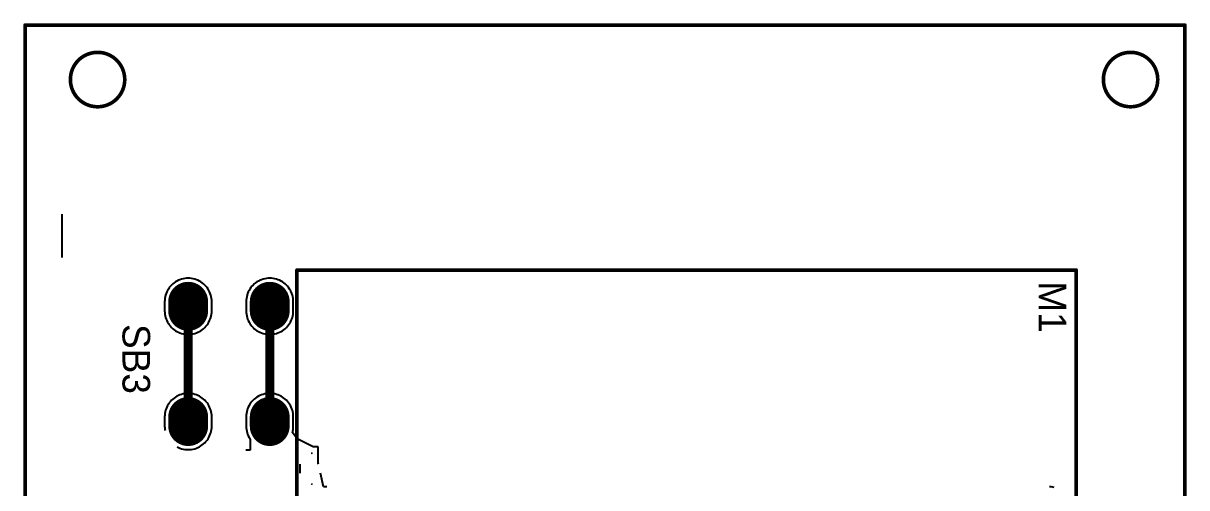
# Model space of a CAD drawing. Header units: millimetres. Extents: x 40 to 234, y 50 to 163.
# Drawn here: x 170 to 234.2, y 137.5 to 163.1 of the extents above; entities that cross this region are included whole.
import ezdxf

# ---------------------------------------------------------------- set-up
doc = ezdxf.new("R2010")
doc.units = ezdxf.units.MM
for name, color, linetype in [('BottomLayer', 5, 'Continuous'), ('BottomOverlay', 54, 'Continuous'), ('BottomSolder', 6, 'Continuous'), ('MultiLayer', 9, 'Continuous'), ('TopLayer', 1, 'Continuous'), ('TopOverlay', 2, 'Continuous'), ('TopSolder', 216, 'Continuous')]:
    doc.layers.add(name, color=color, linetype=linetype)

msp = doc.modelspace()

# ---------------------------------------------------------------- linework, layer by layer
at = {"layer": 'BottomLayer'}
for p, q in [((170.148, 92.679), (170.148, 162.972)), ((170.148, 162.972), (234.148, 162.972)), ((234.148, 162.972), (234.148, 91.972)), ((173.311, 161.226), (173.082, 161.038)), ((173.571, 161.365), (173.311, 161.226)), ((173.854, 161.451), (173.571, 161.365)), ((174.148, 161.48), (173.854, 161.451)), ((174.442, 161.451), (174.148, 161.48)), ((174.725, 161.365), (174.442, 161.451)), ((174.986, 161.226), (174.725, 161.365)), ((175.214, 161.038), (174.986, 161.226)), ((230.311, 161.226), (230.082, 161.038)), ((230.571, 161.365), (230.311, 161.226)), ((230.854, 161.451), (230.571, 161.365)), ((231.148, 161.48), (230.854, 161.451)), ((231.442, 161.451), (231.148, 161.48)), ((231.725, 161.365), (231.442, 161.451)), ((231.986, 161.226), (231.725, 161.365)), ((232.214, 161.038), (231.986, 161.226)), ((172.756, 160.549), (172.67, 160.266)), ((172.895, 160.81), (172.756, 160.549)), ((173.082, 161.038), (172.895, 160.81)), ((175.401, 160.81), (175.214, 161.038)), ((175.541, 160.549), (175.401, 160.81)), ((175.627, 160.266), (175.541, 160.549)), ((229.756, 160.549), (229.67, 160.266)), ((229.895, 160.81), (229.756, 160.549)), ((230.082, 161.038), (229.895, 160.81)), ((232.401, 160.81), (232.214, 161.038)), ((232.541, 160.549), (232.401, 160.81)), ((232.627, 160.266), (232.541, 160.549)), ((172.67, 160.266), (172.641, 159.972)), ((172.641, 159.972), (172.67, 159.678)), ((175.655, 159.972), (175.627, 160.266)), ((175.627, 159.678), (175.655, 159.972)), ((229.67, 160.266), (229.641, 159.972)), ((229.641, 159.972), (229.67, 159.678)), ((232.655, 159.972), (232.627, 160.266)), ((232.627, 159.678), (232.655, 159.972)), ((172.67, 159.678), (172.756, 159.395)), ((172.756, 159.395), (172.895, 159.135)), ((175.401, 159.135), (175.541, 159.395)), ((175.541, 159.395), (175.627, 159.678)), ((229.67, 159.678), (229.756, 159.395)), ((229.756, 159.395), (229.895, 159.135)), ((232.401, 159.135), (232.541, 159.395)), ((232.541, 159.395), (232.627, 159.678)), ((172.895, 159.135), (173.082, 158.906)), ((173.082, 158.906), (173.311, 158.719)), ((173.311, 158.719), (173.571, 158.58)), ((173.571, 158.58), (173.854, 158.494)), ((174.442, 158.494), (174.725, 158.58)), ((174.725, 158.58), (174.986, 158.719)), ((174.986, 158.719), (175.214, 158.906)), ((175.214, 158.906), (175.401, 159.135)), ((229.895, 159.135), (230.082, 158.906)), ((230.082, 158.906), (230.311, 158.719)), ((230.311, 158.719), (230.571, 158.58)), ((230.571, 158.58), (230.854, 158.494)), ((231.442, 158.494), (231.725, 158.58)), ((231.725, 158.58), (231.986, 158.719)), ((231.986, 158.719), (232.214, 158.906)), ((232.214, 158.906), (232.401, 159.135)), ((173.854, 158.494), (174.148, 158.465)), ((174.148, 158.465), (174.442, 158.494)), ((230.854, 158.494), (231.148, 158.465)), ((231.148, 158.465), (231.442, 158.494)), ((172.184, 152.556), (172.184, 152.556)), ((172.184, 152.556), (172.184, 150.172)), ((178.782, 148.97), (178.694, 148.941)), ((178.872, 148.993), (178.782, 148.97)), ((178.963, 149.01), (178.872, 148.993)), ((179.055, 149.02), (178.963, 149.01)), ((179.148, 149.023), (179.055, 149.02)), ((179.241, 149.02), (179.148, 149.023)), ((179.333, 149.01), (179.241, 149.02)), ((179.425, 148.993), (179.333, 149.01)), ((179.515, 148.97), (179.425, 148.993)), ((179.603, 148.941), (179.515, 148.97)), ((183.282, 148.97), (183.194, 148.941)), ((183.372, 148.993), (183.282, 148.97)), ((183.463, 149.01), (183.372, 148.993)), ((183.555, 149.02), (183.463, 149.01)), ((183.648, 149.023), (183.555, 149.02)), ((183.741, 149.02), (183.648, 149.023)), ((183.833, 149.01), (183.741, 149.02)), ((183.925, 148.993), (183.833, 149.01)), ((184.015, 148.97), (183.925, 148.993)), ((184.103, 148.941), (184.015, 148.97)), ((178.007, 148.346), (177.965, 148.263)), ((178.054, 148.426), (178.007, 148.346)), ((178.107, 148.502), (178.054, 148.426)), ((178.165, 148.574), (178.107, 148.502)), ((178.228, 148.642), (178.165, 148.574)), ((178.296, 148.705), (178.228, 148.642)), ((178.369, 148.764), (178.296, 148.705)), ((178.445, 148.817), (178.369, 148.764)), ((178.525, 148.864), (178.445, 148.817)), ((178.608, 148.906), (178.525, 148.864)), ((178.694, 148.941), (178.608, 148.906)), ((179.689, 148.906), (179.603, 148.941)), ((179.772, 148.864), (179.689, 148.906)), ((179.852, 148.817), (179.772, 148.864)), ((179.928, 148.764), (179.852, 148.817)), ((180, 148.705), (179.928, 148.764)), ((180.068, 148.642), (180, 148.705)), ((180.131, 148.574), (180.068, 148.642)), ((180.19, 148.502), (180.131, 148.574)), ((180.243, 148.426), (180.19, 148.502)), ((180.29, 148.346), (180.243, 148.426)), ((180.331, 148.263), (180.29, 148.346)), ((182.507, 148.346), (182.465, 148.263)), ((182.554, 148.426), (182.507, 148.346)), ((182.607, 148.502), (182.554, 148.426)), ((182.665, 148.574), (182.607, 148.502)), ((182.728, 148.642), (182.665, 148.574)), ((182.796, 148.705), (182.728, 148.642)), ((182.869, 148.764), (182.796, 148.705)), ((182.945, 148.817), (182.869, 148.764)), ((183.025, 148.864), (182.945, 148.817)), ((183.108, 148.906), (183.025, 148.864)), ((183.194, 148.941), (183.108, 148.906)), ((184.189, 148.906), (184.103, 148.941)), ((184.272, 148.864), (184.189, 148.906)), ((184.352, 148.817), (184.272, 148.864)), ((184.428, 148.764), (184.352, 148.817)), ((184.5, 148.705), (184.428, 148.764)), ((184.568, 148.642), (184.5, 148.705)), ((184.631, 148.574), (184.568, 148.642)), ((184.69, 148.502), (184.631, 148.574)), ((184.743, 148.426), (184.69, 148.502)), ((184.79, 148.346), (184.743, 148.426)), ((184.832, 148.263), (184.79, 148.346)), ((177.851, 147.815), (177.847, 147.722)), ((177.847, 147.722), (177.847, 147.222)), ((177.861, 147.907), (177.851, 147.815)), ((177.877, 147.999), (177.861, 147.907)), ((177.9, 148.089), (177.877, 147.999)), ((177.929, 148.177), (177.9, 148.089)), ((177.965, 148.263), (177.929, 148.177)), ((180.367, 148.177), (180.331, 148.263)), ((180.396, 148.089), (180.367, 148.177)), ((180.419, 147.999), (180.396, 148.089)), ((180.436, 147.907), (180.419, 147.999)), ((180.446, 147.815), (180.436, 147.907)), ((180.449, 147.722), (180.446, 147.815)), ((180.449, 147.222), (180.449, 147.722)), ((182.351, 147.815), (182.347, 147.722)), ((182.347, 147.722), (182.347, 147.222)), ((182.361, 147.907), (182.351, 147.815)), ((182.377, 147.999), (182.361, 147.907)), ((182.4, 148.089), (182.377, 147.999)), ((182.429, 148.177), (182.4, 148.089)), ((182.465, 148.263), (182.429, 148.177)), ((184.867, 148.177), (184.832, 148.263)), ((184.896, 148.089), (184.867, 148.177)), ((184.919, 147.999), (184.896, 148.089)), ((184.936, 147.907), (184.919, 147.999)), ((184.946, 147.815), (184.936, 147.907)), ((184.949, 147.722), (184.946, 147.815)), ((184.949, 147.222), (184.949, 147.722)), ((177.847, 147.222), (177.851, 147.129)), ((177.851, 147.129), (177.861, 147.037)), ((177.861, 147.037), (177.877, 146.946)), ((180.419, 146.946), (180.436, 147.037)), ((180.436, 147.037), (180.446, 147.129)), ((180.446, 147.129), (180.449, 147.222)), ((182.347, 147.222), (182.351, 147.129)), ((182.351, 147.129), (182.361, 147.037)), ((182.361, 147.037), (182.377, 146.946)), ((184.919, 146.946), (184.936, 147.037)), ((184.936, 147.037), (184.946, 147.129)), ((184.946, 147.129), (184.949, 147.222)), ((177.877, 146.946), (177.9, 146.856)), ((177.9, 146.856), (177.929, 146.768)), ((177.929, 146.768), (177.965, 146.682)), ((177.965, 146.682), (178.007, 146.599)), ((178.007, 146.599), (178.054, 146.519)), ((178.054, 146.519), (178.107, 146.443)), ((178.107, 146.443), (178.165, 146.37)), ((180.131, 146.37), (180.19, 146.443)), ((180.19, 146.443), (180.243, 146.519)), ((180.243, 146.519), (180.29, 146.599)), ((180.29, 146.599), (180.331, 146.682)), ((180.331, 146.682), (180.367, 146.768)), ((180.367, 146.768), (180.396, 146.856)), ((180.396, 146.856), (180.419, 146.946)), ((182.377, 146.946), (182.4, 146.856)), ((182.4, 146.856), (182.429, 146.768)), ((182.429, 146.768), (182.465, 146.682)), ((182.465, 146.682), (182.507, 146.599)), ((182.507, 146.599), (182.554, 146.519)), ((182.554, 146.519), (182.607, 146.443)), ((182.607, 146.443), (182.665, 146.37)), ((184.631, 146.37), (184.69, 146.443)), ((184.69, 146.443), (184.743, 146.519)), ((184.743, 146.519), (184.79, 146.599)), ((184.79, 146.599), (184.832, 146.682)), ((184.832, 146.682), (184.867, 146.768)), ((184.867, 146.768), (184.896, 146.856)), ((184.896, 146.856), (184.919, 146.946)), ((178.165, 146.37), (178.228, 146.302)), ((178.228, 146.302), (178.296, 146.239)), ((178.296, 146.239), (178.369, 146.181)), ((178.369, 146.181), (178.445, 146.128)), ((178.445, 146.128), (178.525, 146.081)), ((178.525, 146.081), (178.608, 146.039)), ((178.608, 146.039), (178.694, 146.003)), ((178.694, 146.003), (178.782, 145.974)), ((178.782, 145.974), (178.872, 145.951)), ((178.872, 145.951), (178.963, 145.935)), ((178.963, 145.935), (179.055, 145.925)), ((179.055, 145.925), (179.148, 145.921)), ((179.148, 145.921), (179.241, 145.925)), ((179.241, 145.925), (179.333, 145.935)), ((179.333, 145.935), (179.425, 145.951)), ((179.425, 145.951), (179.515, 145.974)), ((179.515, 145.974), (179.603, 146.003)), ((179.603, 146.003), (179.689, 146.039)), ((179.689, 146.039), (179.772, 146.081)), ((179.772, 146.081), (179.852, 146.128)), ((179.852, 146.128), (179.928, 146.181)), ((179.928, 146.181), (180, 146.239)), ((180, 146.239), (180.068, 146.302)), ((180.068, 146.302), (180.131, 146.37)), ((182.665, 146.37), (182.728, 146.302)), ((182.728, 146.302), (182.796, 146.239)), ((182.796, 146.239), (182.869, 146.181)), ((182.869, 146.181), (182.945, 146.128)), ((182.945, 146.128), (183.025, 146.081)), ((183.025, 146.081), (183.108, 146.039)), ((183.108, 146.039), (183.194, 146.003)), ((183.194, 146.003), (183.282, 145.974)), ((183.282, 145.974), (183.372, 145.951)), ((183.372, 145.951), (183.463, 145.935)), ((183.463, 145.935), (183.555, 145.925)), ((183.555, 145.925), (183.648, 145.921)), ((183.648, 145.921), (183.741, 145.925)), ((183.741, 145.925), (183.833, 145.935)), ((183.833, 145.935), (183.925, 145.951)), ((183.925, 145.951), (184.015, 145.974)), ((184.015, 145.974), (184.103, 146.003)), ((184.103, 146.003), (184.189, 146.039)), ((184.189, 146.039), (184.272, 146.081)), ((184.272, 146.081), (184.352, 146.128)), ((184.352, 146.128), (184.428, 146.181)), ((184.428, 146.181), (184.5, 146.239)), ((184.5, 146.239), (184.568, 146.302)), ((184.568, 146.302), (184.631, 146.37)), ((178.608, 142.556), (178.525, 142.514)), ((178.694, 142.591), (178.608, 142.556)), ((178.782, 142.62), (178.694, 142.591)), ((178.872, 142.643), (178.782, 142.62)), ((178.963, 142.66), (178.872, 142.643)), ((179.055, 142.67), (178.963, 142.66)), ((179.148, 142.673), (179.055, 142.67)), ((179.241, 142.67), (179.148, 142.673)), ((179.333, 142.66), (179.241, 142.67)), ((179.425, 142.643), (179.333, 142.66)), ((179.515, 142.62), (179.425, 142.643)), ((179.603, 142.591), (179.515, 142.62)), ((179.689, 142.556), (179.603, 142.591)), ((179.772, 142.514), (179.689, 142.556)), ((183.108, 142.556), (183.025, 142.514)), ((183.194, 142.591), (183.108, 142.556)), ((183.282, 142.62), (183.194, 142.591)), ((183.372, 142.643), (183.282, 142.62)), ((183.463, 142.66), (183.372, 142.643)), ((183.555, 142.67), (183.463, 142.66)), ((183.648, 142.673), (183.555, 142.67)), ((183.741, 142.67), (183.648, 142.673)), ((183.833, 142.66), (183.741, 142.67)), ((183.925, 142.643), (183.833, 142.66)), ((184.015, 142.62), (183.925, 142.643)), ((184.103, 142.591), (184.015, 142.62)), ((184.189, 142.556), (184.103, 142.591)), ((184.272, 142.514), (184.189, 142.556)), ((177.965, 141.913), (177.929, 141.827)), ((178.007, 141.996), (177.965, 141.913)), ((178.054, 142.076), (178.007, 141.996)), ((178.107, 142.152), (178.054, 142.076)), ((178.165, 142.224), (178.107, 142.152)), ((178.228, 142.292), (178.165, 142.224)), ((178.296, 142.355), (178.228, 142.292)), ((178.369, 142.414), (178.296, 142.355)), ((178.445, 142.467), (178.369, 142.414)), ((178.525, 142.514), (178.445, 142.467)), ((179.852, 142.467), (179.772, 142.514)), ((179.928, 142.414), (179.852, 142.467)), ((180, 142.355), (179.928, 142.414)), ((180.068, 142.292), (180, 142.355)), ((180.131, 142.224), (180.068, 142.292)), ((180.19, 142.152), (180.131, 142.224)), ((180.243, 142.076), (180.19, 142.152)), ((180.29, 141.996), (180.243, 142.076)), ((180.331, 141.913), (180.29, 141.996)), ((180.367, 141.827), (180.331, 141.913)), ((182.465, 141.913), (182.429, 141.827)), ((182.507, 141.996), (182.465, 141.913)), ((182.554, 142.076), (182.507, 141.996)), ((182.607, 142.152), (182.554, 142.076)), ((182.665, 142.224), (182.607, 142.152)), ((182.728, 142.292), (182.665, 142.224)), ((182.796, 142.355), (182.728, 142.292)), ((182.869, 142.414), (182.796, 142.355)), ((182.945, 142.467), (182.869, 142.414)), ((183.025, 142.514), (182.945, 142.467)), ((184.352, 142.467), (184.272, 142.514)), ((184.428, 142.414), (184.352, 142.467)), ((184.5, 142.355), (184.428, 142.414)), ((184.568, 142.292), (184.5, 142.355)), ((184.631, 142.224), (184.568, 142.292)), ((184.69, 142.152), (184.631, 142.224)), ((184.743, 142.076), (184.69, 142.152)), ((184.79, 141.996), (184.743, 142.076)), ((184.832, 141.913), (184.79, 141.996)), ((184.867, 141.827), (184.832, 141.913)), ((177.851, 141.465), (177.847, 141.372)), ((177.847, 141.372), (177.847, 140.872)), ((177.861, 141.557), (177.851, 141.465)), ((177.877, 141.649), (177.861, 141.557)), ((177.9, 141.739), (177.877, 141.649)), ((177.929, 141.827), (177.9, 141.739)), ((180.396, 141.739), (180.367, 141.827)), ((180.419, 141.649), (180.396, 141.739)), ((180.436, 141.557), (180.419, 141.649)), ((180.446, 141.465), (180.436, 141.557)), ((180.449, 141.372), (180.446, 141.465)), ((180.449, 140.872), (180.449, 141.372)), ((182.351, 141.465), (182.347, 141.372)), ((182.347, 141.372), (182.347, 140.872)), ((182.361, 141.557), (182.351, 141.465)), ((182.377, 141.649), (182.361, 141.557)), ((182.4, 141.739), (182.377, 141.649)), ((182.429, 141.827), (182.4, 141.739)), ((184.896, 141.739), (184.867, 141.827)), ((184.919, 141.649), (184.896, 141.739)), ((184.936, 141.557), (184.919, 141.649)), ((184.946, 141.465), (184.936, 141.557)), ((184.949, 141.372), (184.946, 141.465)), ((184.949, 140.872), (184.949, 141.372)), ((177.847, 140.872), (177.851, 140.779)), ((177.851, 140.779), (177.861, 140.687)), ((177.861, 140.687), (177.872, 140.625)), ((180.419, 140.596), (180.436, 140.687)), ((180.436, 140.687), (180.446, 140.779)), ((180.446, 140.779), (180.449, 140.872)), ((182.347, 140.872), (182.351, 140.779)), ((182.351, 140.779), (182.361, 140.687)), ((182.361, 140.687), (182.377, 140.596)), ((184.919, 140.596), (184.936, 140.687)), ((184.936, 140.687), (184.946, 140.779)), ((184.946, 140.779), (184.949, 140.872)), ((180.068, 139.952), (180.131, 140.02)), ((180.131, 140.02), (180.19, 140.093)), ((180.19, 140.093), (180.243, 140.169)), ((180.243, 140.169), (180.29, 140.249)), ((180.29, 140.249), (180.331, 140.332)), ((180.331, 140.332), (180.367, 140.418)), ((180.367, 140.418), (180.396, 140.506)), ((180.396, 140.506), (180.419, 140.596)), ((182.377, 140.596), (182.4, 140.506)), ((182.4, 140.506), (182.429, 140.418)), ((182.429, 140.418), (182.465, 140.332)), ((182.465, 140.332), (182.507, 140.249)), ((182.507, 140.249), (182.554, 140.169)), ((182.554, 140.169), (182.572, 140.142)), ((182.572, 140.142), (182.572, 139.547)), ((184.898, 140.512), (184.919, 140.596)), ((185.169, 140.163), (184.898, 140.512)), ((186.049, 139.722), (185.169, 140.163)), ((178.532, 139.727), (178.608, 139.689)), ((178.608, 139.689), (178.694, 139.653)), ((178.694, 139.653), (178.782, 139.624)), ((178.782, 139.624), (178.872, 139.601)), ((178.872, 139.601), (178.963, 139.585)), ((178.963, 139.585), (179.055, 139.575)), ((179.055, 139.575), (179.148, 139.571)), ((179.148, 139.571), (179.241, 139.575)), ((179.241, 139.575), (179.333, 139.585)), ((179.333, 139.585), (179.425, 139.601)), ((179.425, 139.601), (179.515, 139.624)), ((179.515, 139.624), (179.603, 139.653)), ((179.603, 139.653), (179.689, 139.689)), ((179.689, 139.689), (179.772, 139.731)), ((179.772, 139.731), (179.852, 139.778)), ((179.852, 139.778), (179.928, 139.831)), ((179.928, 139.831), (180, 139.889)), ((180, 139.889), (180.068, 139.952)), ((182.572, 139.547), (182.323, 139.547)), ((186.323, 139.722), (186.049, 139.722)), ((186.323, 138.827), (186.323, 139.722)), ((185.323, 138.272), (185.323, 138.772)), ((186.335, 138.772), (186.323, 138.827)), ((186.613, 137.519), (186.446, 138.272)), ((186.707, 137.519), (186.613, 137.519)), ((186.798, 137.523), (186.707, 137.519)), ((186.798, 137.523), (186.798, 137.523)), ((186.798, 137.523), (186.798, 137.523)), ((226.76, 137.519), (226.668, 137.523)), ((226.851, 137.507), (226.76, 137.519)), ((226.94, 137.487), (226.851, 137.507))]:
    msp.add_line(p, q, dxfattribs=at)
for points, const_width in [([(179.148, 147.722), (179.148, 147.222)], 2), ([(183.648, 147.722), (183.648, 147.222)], 2), ([(179.148, 141.372), (179.148, 140.872)], 2), ([(183.648, 141.372), (183.648, 140.872)], 2), ([(183.123, 140.597), (183.648, 141.122)], 0.5)]:
    msp.add_lwpolyline(points, dxfattribs=dict(at, const_width=const_width))
for points, const_width in [([(178.648, 147.722, 1), (179.648, 147.722, 1)], 1), ([(183.148, 147.722, 1), (184.148, 147.722, 1)], 1), ([(178.648, 147.222, 1), (179.648, 147.222, 1)], 1), ([(183.148, 147.222, 1), (184.148, 147.222, 1)], 1), ([(178.648, 141.372, 1), (179.648, 141.372, 1)], 1), ([(183.148, 141.372, 1), (184.148, 141.372, 1)], 1), ([(178.648, 140.872, 1), (179.648, 140.872, 1)], 1), ([(179.023, 141.122, 1), (179.273, 141.122, 1)], 0.25), ([(183.148, 140.872, 1), (184.148, 140.872, 1)], 1), ([(183.523, 141.122, 1), (183.773, 141.122, 1)], 0.25), ([(182.998, 140.597, 1), (183.248, 140.597, 1)], 0.25), ([(182.998, 140.597, 1), (183.248, 140.597, 1)], 0.25)]:
    msp.add_lwpolyline(points, format="xyb", close=True, dxfattribs=dict(at, const_width=const_width))
at = {"layer": 'BottomOverlay', "const_width": 0.05}
for points in [[(185.948, 139.372, 1), (185.998, 139.372, 1)], [(185.948, 139.372, 1), (185.998, 139.372, 1)], [(185.948, 137.672, 1), (185.998, 137.672, 1)], [(185.948, 137.672, 1), (185.998, 137.672, 1)]]:
    msp.add_lwpolyline(points, format="xyb", close=True, dxfattribs=at)
at = {"layer": 'BottomSolder', "const_width": 2.2}
for points in [[(179.148, 147.722), (179.148, 147.222)], [(183.648, 147.722), (183.648, 147.222)], [(179.148, 141.372), (179.148, 140.872)], [(183.648, 141.372), (183.648, 140.872)]]:
    msp.add_lwpolyline(points, dxfattribs=at)
at = {"layer": 'BottomSolder', "const_width": 1.1}
for points in [[(178.598, 147.722, 1), (179.698, 147.722, 1)], [(178.598, 147.222, 1), (179.698, 147.222, 1)], [(183.098, 147.722, 1), (184.198, 147.722, 1)], [(183.098, 147.222, 1), (184.198, 147.222, 1)], [(178.598, 141.372, 1), (179.698, 141.372, 1)], [(178.598, 140.872, 1), (179.698, 140.872, 1)], [(183.098, 141.372, 1), (184.198, 141.372, 1)], [(183.098, 140.872, 1), (184.198, 140.872, 1)]]:
    msp.add_lwpolyline(points, format="xyb", close=True, dxfattribs=at)
at = {"layer": 'MultiLayer'}
for p, q in [((173.082, 161.038), (173.311, 161.226)), ((173.311, 161.226), (173.571, 161.365)), ((173.571, 161.365), (173.854, 161.451)), ((173.854, 161.451), (174.148, 161.48)), ((174.148, 161.48), (174.148, 161.48)), ((174.148, 161.48), (174.442, 161.451)), ((174.442, 161.451), (174.725, 161.365)), ((174.725, 161.365), (174.986, 161.226)), ((174.986, 161.226), (175.214, 161.038)), ((230.311, 161.226), (230.082, 161.038)), ((230.571, 161.365), (230.311, 161.226)), ((230.854, 161.451), (230.571, 161.365)), ((231.148, 161.48), (230.854, 161.451)), ((231.442, 161.451), (231.148, 161.48)), ((231.148, 161.48), (231.148, 161.48)), ((231.725, 161.365), (231.442, 161.451)), ((231.986, 161.226), (231.725, 161.365)), ((232.214, 161.038), (231.986, 161.226)), ((172.67, 160.266), (172.756, 160.549)), ((172.756, 160.549), (172.895, 160.81)), ((172.895, 160.81), (173.082, 161.038)), ((175.214, 161.038), (175.401, 160.81)), ((175.401, 160.81), (175.541, 160.549)), ((175.541, 160.549), (175.627, 160.266)), ((229.756, 160.549), (229.67, 160.266)), ((229.895, 160.81), (229.756, 160.549)), ((230.082, 161.038), (229.895, 160.81)), ((232.401, 160.81), (232.214, 161.038)), ((232.541, 160.549), (232.401, 160.81)), ((232.627, 160.266), (232.541, 160.549)), ((172.641, 159.972), (172.67, 160.266)), ((172.67, 159.678), (172.641, 159.972)), ((172.641, 159.972), (172.641, 159.972)), ((175.627, 160.266), (175.655, 159.972)), ((175.655, 159.972), (175.627, 159.678)), ((175.655, 159.972), (175.655, 159.972)), ((229.67, 160.266), (229.641, 159.972)), ((229.641, 159.972), (229.641, 159.972)), ((229.641, 159.972), (229.67, 159.678)), ((232.655, 159.972), (232.627, 160.266)), ((232.627, 159.678), (232.655, 159.972)), ((232.655, 159.972), (232.655, 159.972)), ((172.756, 159.395), (172.67, 159.678)), ((172.895, 159.135), (172.756, 159.395)), ((175.541, 159.395), (175.401, 159.135)), ((175.627, 159.678), (175.541, 159.395)), ((229.67, 159.678), (229.756, 159.395)), ((229.756, 159.395), (229.895, 159.135)), ((232.401, 159.135), (232.541, 159.395)), ((232.541, 159.395), (232.627, 159.678)), ((173.082, 158.906), (172.895, 159.135)), ((173.311, 158.719), (173.082, 158.906)), ((173.571, 158.58), (173.311, 158.719)), ((173.854, 158.494), (173.571, 158.58)), ((174.725, 158.58), (174.442, 158.494)), ((174.986, 158.719), (174.725, 158.58)), ((175.214, 158.906), (174.986, 158.719)), ((175.401, 159.135), (175.214, 158.906)), ((229.895, 159.135), (230.082, 158.906)), ((230.082, 158.906), (230.311, 158.719)), ((230.311, 158.719), (230.571, 158.58)), ((230.571, 158.58), (230.854, 158.494)), ((231.442, 158.494), (231.725, 158.58)), ((231.725, 158.58), (231.986, 158.719)), ((231.986, 158.719), (232.214, 158.906)), ((232.214, 158.906), (232.401, 159.135)), ((174.148, 158.465), (173.854, 158.494)), ((174.442, 158.494), (174.148, 158.465)), ((174.148, 158.465), (174.148, 158.465)), ((230.854, 158.494), (231.148, 158.465)), ((231.148, 158.465), (231.442, 158.494)), ((231.148, 158.465), (231.148, 158.465))]:
    msp.add_line(p, q, dxfattribs=at)
at = {"layer": 'TopLayer'}
for points, const_width in [([(179.148, 147.722), (179.148, 147.222)], 2), ([(183.648, 147.722), (183.648, 147.222)], 2), ([(179.148, 141.122), (179.148, 147.472)], 0.5), ([(183.648, 141.122), (183.648, 147.472)], 0.5), ([(179.148, 141.372), (179.148, 140.872)], 2), ([(183.648, 141.372), (183.648, 140.872)], 2)]:
    msp.add_lwpolyline(points, dxfattribs=dict(at, const_width=const_width))
for points, const_width in [([(178.648, 147.722, 1), (179.648, 147.722, 1)], 1), ([(183.148, 147.722, 1), (184.148, 147.722, 1)], 1), ([(178.648, 147.222, 1), (179.648, 147.222, 1)], 1), ([(179.023, 147.472, 1), (179.273, 147.472, 1)], 0.25), ([(183.148, 147.222, 1), (184.148, 147.222, 1)], 1), ([(183.523, 147.472, 1), (183.773, 147.472, 1)], 0.25), ([(178.648, 141.372, 1), (179.648, 141.372, 1)], 1), ([(183.148, 141.372, 1), (184.148, 141.372, 1)], 1), ([(178.648, 140.872, 1), (179.648, 140.872, 1)], 1), ([(179.023, 141.122, 1), (179.273, 141.122, 1)], 0.25), ([(183.148, 140.872, 1), (184.148, 140.872, 1)], 1), ([(183.523, 141.122, 1), (183.773, 141.122, 1)], 0.25)]:
    msp.add_lwpolyline(points, format="xyb", close=True, dxfattribs=dict(at, const_width=const_width))
at = {"layer": 'TopOverlay'}
for points, const_width in [([(170.148, 91.972), (170.148, 162.972)], 0.2), ([(170.148, 162.972), (234.148, 162.972)], 0.2), ([(234.048, 163.073), (234.148, 162.972)], 0.001), ([(234.148, 91.972), (234.148, 162.972)], 0.2), ([(185.148, 149.472), (228.148, 149.472)], 0.2), ([(185.148, 106.472), (185.148, 149.472)], 0.2), ([(228.148, 106.472), (228.148, 149.472)], 0.2)]:
    msp.add_lwpolyline(points, dxfattribs=dict(at, const_width=const_width))
for points, const_width in [([(170.098, 162.972, 1), (170.198, 162.972, 1)], 0.1), ([(170.098, 162.972, 1), (170.198, 162.972, 1)], 0.1), ([(234.048, 163.073, 1), (234.048, 163.073, 1)], 0.0005), ([(234.098, 162.972, 1), (234.198, 162.972, 1)], 0.1), ([(234.098, 162.972, 1), (234.198, 162.972, 1)], 0.1), ([(234.148, 162.972, 1), (234.148, 162.972, 1)], 0.0005), ([(175.648, 159.972, 1), (172.648, 159.972, 1)], 0.2), ([(232.648, 159.972, 1), (229.648, 159.972, 1)], 0.2), ([(172.598, 159.972, 1), (172.698, 159.972, 1)], 0.1), ([(175.598, 159.972, 1), (175.698, 159.972, 1)], 0.1), ([(229.598, 159.972, 1), (229.698, 159.972, 1)], 0.1), ([(232.598, 159.972, 1), (232.698, 159.972, 1)], 0.1), ([(185.098, 149.472, 1), (185.198, 149.472, 1)], 0.1), ([(185.098, 149.472, 1), (185.198, 149.472, 1)], 0.1), ([(228.098, 149.472, 1), (228.198, 149.472, 1)], 0.1), ([(228.098, 149.472, 1), (228.198, 149.472, 1)], 0.1)]:
    msp.add_lwpolyline(points, format="xyb", close=True, dxfattribs=dict(at, const_width=const_width))
at = {"layer": 'TopSolder', "const_width": 2.2}
for points in [[(179.148, 147.722), (179.148, 147.222)], [(183.648, 147.722), (183.648, 147.222)], [(179.148, 141.372), (179.148, 140.872)], [(183.648, 141.372), (183.648, 140.872)]]:
    msp.add_lwpolyline(points, dxfattribs=at)
at = {"layer": 'TopSolder', "const_width": 1.1}
for points in [[(178.598, 147.722, 1), (179.698, 147.722, 1)], [(178.598, 147.222, 1), (179.698, 147.222, 1)], [(183.098, 147.722, 1), (184.198, 147.722, 1)], [(183.098, 147.222, 1), (184.198, 147.222, 1)], [(178.598, 141.372, 1), (179.698, 141.372, 1)], [(178.598, 140.872, 1), (179.698, 140.872, 1)], [(183.098, 141.372, 1), (184.198, 141.372, 1)], [(183.098, 140.872, 1), (184.198, 140.872, 1)]]:
    msp.add_lwpolyline(points, format="xyb", close=True, dxfattribs=at)

# ---------------------------------------------------------------- texts
at = {"layer": 'TopOverlay'}
for s, p in [('M1', (226.073, 148.847)), ('SB3', (175.523, 146.497))]:
    msp.add_text(s, height=1.524, rotation=270, dxfattribs=at).set_placement(p)

doc.saveas('drawing.dxf')
